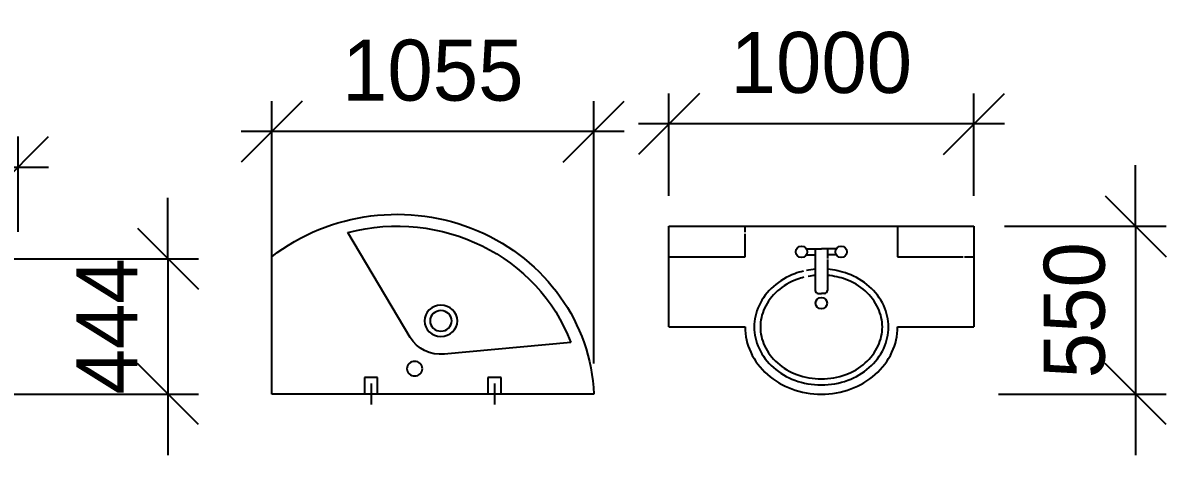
# Model space of a CAD drawing. Header units: millimetres. Extents: x 3103 to 179340, y -10977 to 70536.
# Drawn here: x 55123 to 58872, y -6412 to -4996 of the extents above; entities that cross this region are included whole.
import ezdxf

# ---------------------------------------------------------------- set-up
doc = ezdxf.new("R2010")
doc.units = ezdxf.units.MM
doc.header["$LTSCALE"] = 0.5
doc.layers.add('RAZMER', color=5, linetype='Continuous')
doc.layers.add('SANTEH', color=30, linetype='Continuous')
doc.styles.add('WROMLATS', font='wromlats.shx', dxfattribs={"bigfont": 'bigfont.shx'})
doc.dimstyles.new('juka', dxfattribs={"dimscale": 100, "dimtxt": 2, "dimasz": 2, "dimexe": 1, "dimexo": 1, "dimgap": 1, "dimtad": 1, "dimtoh": 1, "dimdec": 0, "dimzin": 0, "dimdsep": 46, "dimtxsty": 'WROMLATS', "dimblk": 'OBLIQUE', "dimcen": -3, "dimdle": 1, "dimclrd": 256, "dimclre": 256, "dimclrt": 256, "dimadec": 0, "dimazin": 0, "dimtfac": 1, "dimtdec": 0, "dimtix": 1, "dimtmove": 2, "dimatfit": 3, "dimldrblk": 'ORIGIN2', "dimfxl": 1, "dimtvp": 2.5, "dimtolj": 1, "dimtzin": 0, "dimarcsym": 0})

# ---------------------------------------------------------------- blocks, each defined once
blk = doc.blocks.new('s_01')
at = {"layer": 'SANTEH'}
for p, q in [((-1507.6, 3), (0, 0)), ((-1507.6, 3), (0, 0)), ((-1073.9, 2.1), (-1074.1, -76.2)), ((-1043, -46.9), (-1042.8, 51)), ((-1012.1, -76.3), (-1011.9, 2)), ((-495.6, 1), (-495.8, -77.3)), ((-464.8, -48), (-464.6, 49.9)), ((-433.8, -77.5), (-433.7, 0.9)), ((0, 0), (-1.3, -643.1)), ((0, 0), (-1.3, -643.1)), ((-1074.1, -76.2), (-1012.1, -76.3)), ((-495.8, -77.3), (-433.8, -77.5)), ((-1400.5, -238.8), (-808.3, -185.1)), ((-1400.5, -238.8), (-808.3, -185.1)), ((-648.5, -264.5), (-357.5, -756.4)), ((-648.5, -264.5), (-357.5, -756.4))]:
    blk.add_line(p, q, dxfattribs=at)
at = {"layer": 'SANTEH', "extrusion": (0, 0, -1)}
for centre, major_axis, start_param, end_param in [((-585.6, 33.9), (-922.6, 1.8), 4.024614, 6.24574), ((-585.6, 33.9), (-922.6, 1.8), 4.024614, 6.24574), ((-792.6, -341.1), (-165.2, 0.3), 1.473457, 2.628568), ((-792.6, -341.1), (-165.2, 0.3), 1.473457, 2.628568), ((-585.6, 33.9), (-864.2, 1.7), 4.443411, 5.9418), ((-585.6, 33.9), (-864.2, 1.7), 4.443411, 5.9418)]:
    blk.add_ellipse(centre, major_axis=major_axis, ratio=0.948044, start_param=start_param, end_param=end_param, dxfattribs=at)
for centre, major_axis in [((-669.3, -117.7), (-36.1, 0.1)), ((-792.6, -341.1), (-77.1, 0.2)), ((-792.6, -341.1), (-50.7, 0.1))]:
    blk.add_ellipse(centre, major_axis=major_axis, ratio=0.948044, dxfattribs=at)
blk = doc.blocks.new('s_20')
at = {"layer": 'SANTEH'}
for p, q in [((-1000, 0), (0, 0)), ((-1000, -330), (-1000, 0)), ((-750, -19.1), (-750, 0)), ((-250, 0), (-250, -100)), ((0, 0), (0, -330)), ((-750, -100), (-750, -25.2)), ((-549.4, -73.3), (-500, -73.3)), ((-520, -73.3), (-520, -210.3)), ((-450.6, -73.3), (-500, -73.3)), ((-480, -73.3), (-480, -105)), ((-1000, -100), (-750, -100)), ((-548.8, -93.3), (-520, -93.3)), ((-451.2, -93.3), (-480, -93.3)), ((-480, -109.1), (-480, -210.3)), ((-250, -100), (-34.7, -100)), ((-30.6, -100), (0, -100)), ((-510, -220.3), (-500, -220.3)), ((-490, -220.3), (-500, -220.3)), ((-1000, -330), (-750, -330)), ((-250, -330), (0, -330))]:
    blk.add_line(p, q, dxfattribs=at)
for points in [[(-720, -330, 0.110429), (-704.4, -400, 0.102661), (-657, -463, 0.093298), (-586.8, -504.7, 0.087608), (-500, -520, 0.087608), (-413.2, -504.7, 0.093298), (-343, -463, 0.102661), (-295.6, -400, 0.110429), (-280, -330, 0.110429), (-295.6, -260, 0.102661), (-343, -197, 0.093298), (-413.2, -155.3, 0.067743), (-480, -140.8, 0.087608)], [(-558.6, -146.9, 0.02908), (-586.8, -155.3, 0.093298), (-657, -197, 0.102661), (-704.4, -260, 0.110429), (-720, -330, 0.110429)], [(-520, -140.8, 0.028703), (-548.8, -144.7, 0.093298)], [(-700, -330, 0.110429), (-686.3, -391.5, 0.102661), (-643.7, -448, 0.093298), (-580, -485.9, 0.087608), (-500, -500, 0.087608), (-420, -485.9, 0.093298), (-356.3, -448, 0.102661), (-313.7, -391.5, 0.110429), (-300, -330, 0.110429), (-313.7, -268.5, 0.102661), (-356.3, -212, 0.093298), (-420, -174.1, 0.06604), (-480, -160.9, 0.087608)], [(-557.1, -167.1, 0.02562), (-580, -174.1, 0.093298), (-643.7, -212, 0.102661), (-686.3, -268.5, 0.110429), (-700, -330, 0.110429)], [(-520, -160.9, 0.024746), (-542.9, -164, 0.093298)], [(-750, -330, 0.110429), (-731.5, -412.8, 0.102661), (-676.8, -485.6, 0.093298), (-597.1, -532.9, 0.087608), (-500, -550, 0.087608), (-402.9, -532.9, 0.093298), (-323.2, -485.6, 0.102661), (-268.5, -412.8, 0.110429), (-250, -330, 0.110429)]]:
    blk.add_lwpolyline(points, format="xyb", dxfattribs=at)
for centre in [(-565.1, -83.8), (-434.9, -83.8), (-500, -251.8)]:
    blk.add_circle(centre, 18.9, dxfattribs=at)
for centre, start, end in [((-510, -210.3), 180, 270), ((-490, -210.3), 270, 0)]:
    blk.add_arc(centre, 10, start, end, dxfattribs=at)
blk = doc.blocks.new('_Oblique')
at = {"color": 0, "lineweight": -2}
blk.add_line((-0.5, -0.5), (0.5, 0.5), dxfattribs=at)
blk = doc.blocks.new('*D1497')
at = {"layer": 'Defpoints', "color": 0, "transparency": 16777216}
for p in [(55107.7, -5468), (54064.5, -5775.5), (55107.7, -5780.5)]:
    blk.add_point(p, dxfattribs=at)
at = {"layer": 'RAZMER', "lineweight": -2, "transparency": 16777216}
for p, q in [((54064.5, -5675.5), (54064.5, -5368)), ((55107.7, -5680.5), (55107.7, -5368)), ((53964.5, -5468), (55207.7, -5468))]:
    blk.add_line(p, q, dxfattribs=at)
at = {"layer": 'RAZMER', "lineweight": -2, "transparency": 16777216, "xscale": 200, "yscale": 200, "zscale": 200, "rotation": 180}
blk.add_blockref('_Oblique', (54064.5, -5468), dxfattribs=at)
at = {"layer": 'RAZMER', "lineweight": -2, "transparency": 16777216, "xscale": 200, "yscale": 200, "zscale": 200}
blk.add_blockref('_Oblique', (55107.7, -5468), dxfattribs=at)
at = {"layer": 'RAZMER', "transparency": 16777216, "insert": (54586.1, -5268), "char_height": 200, "attachment_point": 5, "style": 'WROMLATS'}
blk.add_mtext('\\A1;1043', dxfattribs=at)
blk = doc.blocks.new('_Origin2')
at = {"color": 0, "linetype": 'ByBlock', "lineweight": -2}
blk.add_line((-0.5, 0), (-1, 0), dxfattribs=at)
for radius in [0.5, 0.25]:
    blk.add_circle((0, 0), radius, dxfattribs=at)
blk = doc.blocks.new('*D1498')
at = {"layer": 'Defpoints', "color": 0, "transparency": 16777216}
for p in [(54916.7, -5768.7), (54916.7, -6212.4), (55598.9, -6212.4)]:
    blk.add_point(p, dxfattribs=at)
at = {"layer": 'RAZMER', "lineweight": -2, "transparency": 16777216}
for p, q in [((55598.9, -5768.7), (55598.9, -5568.7)), ((55016.7, -5768.7), (55698.9, -5768.7)), ((55598.9, -5768.7), (55598.9, -6212.4)), ((55016.7, -6212.4), (55698.9, -6212.4)), ((55598.9, -6212.4), (55598.9, -6412.4))]:
    blk.add_line(p, q, dxfattribs=at)
at = {"layer": 'RAZMER', "lineweight": -2, "transparency": 16777216, "xscale": 200, "yscale": 200, "zscale": 200}
for p, rotation in [((55598.9, -5768.7), 270), ((55598.9, -6212.4), 90)]:
    blk.add_blockref('_Oblique', p, dxfattribs=dict(at, rotation=rotation))
at = {"layer": 'RAZMER', "transparency": 16777216, "insert": (55398.9, -5990.5), "char_height": 200, "attachment_point": 5, "rotation": 90, "style": 'WROMLATS'}
blk.add_mtext('\\A1;444', dxfattribs=at)
blk = doc.blocks.new('*D1499')
at = {"layer": 'Defpoints', "color": 0, "transparency": 16777216}
for p in [(58241.2, -5662.4), (58221.9, -6212.4), (58771.6, -6212.4)]:
    blk.add_point(p, dxfattribs=at)
at = {"layer": 'RAZMER', "lineweight": -2, "transparency": 16777216}
for p, q in [((58771.6, -5662.4), (58771.6, -5462.4)), ((58341.2, -5662.4), (58871.6, -5662.4)), ((58771.6, -5662.4), (58771.6, -6212.4)), ((58321.9, -6212.4), (58871.6, -6212.4)), ((58771.6, -6212.4), (58771.6, -6412.4))]:
    blk.add_line(p, q, dxfattribs=at)
at = {"layer": 'RAZMER', "lineweight": -2, "transparency": 16777216, "xscale": 200, "yscale": 200, "zscale": 200}
for p, rotation in [((58771.6, -5662.4), 270), ((58771.6, -6212.4), 90)]:
    blk.add_blockref('_Oblique', p, dxfattribs=dict(at, rotation=rotation))
at = {"layer": 'RAZMER', "transparency": 16777216, "insert": (58571.6, -5937.4), "char_height": 200, "attachment_point": 5, "rotation": 90, "style": 'WROMLATS'}
blk.add_mtext('\\A1;550', dxfattribs=at)
blk = doc.blocks.new('*D1500')
at = {"layer": 'Defpoints', "color": 0, "transparency": 16777216}
for p in [(57241.2, -5326.8), (57241.2, -5662.4), (58241.2, -5662.4)]:
    blk.add_point(p, dxfattribs=at)
at = {"layer": 'RAZMER', "lineweight": -2, "transparency": 16777216}
for p, q in [((57241.2, -5562.4), (57241.2, -5226.8)), ((58241.2, -5562.4), (58241.2, -5226.8)), ((58341.2, -5326.8), (57141.2, -5326.8))]:
    blk.add_line(p, q, dxfattribs=at)
at = {"layer": 'RAZMER', "lineweight": -2, "transparency": 16777216, "xscale": 200, "yscale": 200, "zscale": 200, "rotation": 180}
blk.add_blockref('_Oblique', (57241.2, -5326.8), dxfattribs=at)
at = {"layer": 'RAZMER', "lineweight": -2, "transparency": 16777216, "xscale": 200, "yscale": 200, "zscale": 200}
blk.add_blockref('_Oblique', (58241.2, -5326.8), dxfattribs=at)
at = {"layer": 'RAZMER', "transparency": 16777216, "insert": (57741.2, -5126.8), "char_height": 200, "attachment_point": 5, "style": 'WROMLATS'}
blk.add_mtext('\\A1;1000', dxfattribs=at)
blk = doc.blocks.new('*D1501')
at = {"layer": 'Defpoints', "color": 0, "transparency": 16777216}
for p in [(55939.6, -5352), (55939.6, -6212.4), (56994.9, -6212.3)]:
    blk.add_point(p, dxfattribs=at)
at = {"layer": 'RAZMER', "lineweight": -2, "transparency": 16777216}
for p, q in [((55939.6, -6112.4), (55939.6, -5252)), ((56994.9, -6112.3), (56994.9, -5252)), ((57094.9, -5352), (55839.6, -5352))]:
    blk.add_line(p, q, dxfattribs=at)
at = {"layer": 'RAZMER', "lineweight": -2, "transparency": 16777216, "xscale": 200, "yscale": 200, "zscale": 200, "rotation": 180}
blk.add_blockref('_Oblique', (55939.6, -5352), dxfattribs=at)
at = {"layer": 'RAZMER', "lineweight": -2, "transparency": 16777216, "xscale": 200, "yscale": 200, "zscale": 200}
blk.add_blockref('_Oblique', (56994.9, -5352), dxfattribs=at)
at = {"layer": 'RAZMER', "transparency": 16777216, "insert": (56467.2, -5152), "char_height": 200, "attachment_point": 5, "style": 'WROMLATS'}
blk.add_mtext('\\A1;1055', dxfattribs=at)

msp = doc.modelspace()

# ---------------------------------------------------------------- block references
at = {"layer": 'SANTEH', "xscale": 0.6999999999976055, "yscale": 0.6999999999976055, "zscale": 0.6999999999976055, "rotation": 180.1199999997557}
msp.add_blockref('s_01', (55939.6, -6212.4), dxfattribs=at)
at = {"layer": 'SANTEH'}
msp.add_blockref('s_20', (58241.2, -5662.4), dxfattribs=at)

# ---------------------------------------------------------------- dimensions: what is measured, and where the dimension line sits
at = {"layer": 'RAZMER'}
for base, p1, p2, picture, middle in [((55939.6, -5352), (56994.9, -6212.3), (55939.6, -6212.4), '*D1501', (56467.2, -5152)), ((57241.2, -5326.8), (58241.2, -5662.4), (57241.2, -5662.4), '*D1500', (57741.2, -5126.8)), ((55107.7, -5468), (54064.5, -5775.5), (55107.7, -5780.5), '*D1497', (54586.1, -5268))]:
    dim = msp.add_linear_dim(base=base, p1=p1, p2=p2, dimstyle='juka', dxfattribs=at)
    dim.commit()
    dim.dimension.update_dxf_attribs({"geometry": picture, "text_midpoint": middle})
for base, p1, p2, picture, middle in [((58771.6, -6212.4), (58241.2, -5662.4), (58221.9, -6212.4), '*D1499', (58571.6, -5937.4)), ((55598.9, -6212.4), (54916.7, -5768.7), (54916.7, -6212.4), '*D1498', (55398.9, -5990.5))]:
    dim = msp.add_linear_dim(base=base, p1=p1, p2=p2, angle=90, dimstyle='juka', dxfattribs=at)
    dim.commit()
    dim.dimension.update_dxf_attribs({"geometry": picture, "text_midpoint": middle})

doc.saveas('drawing.dxf')
